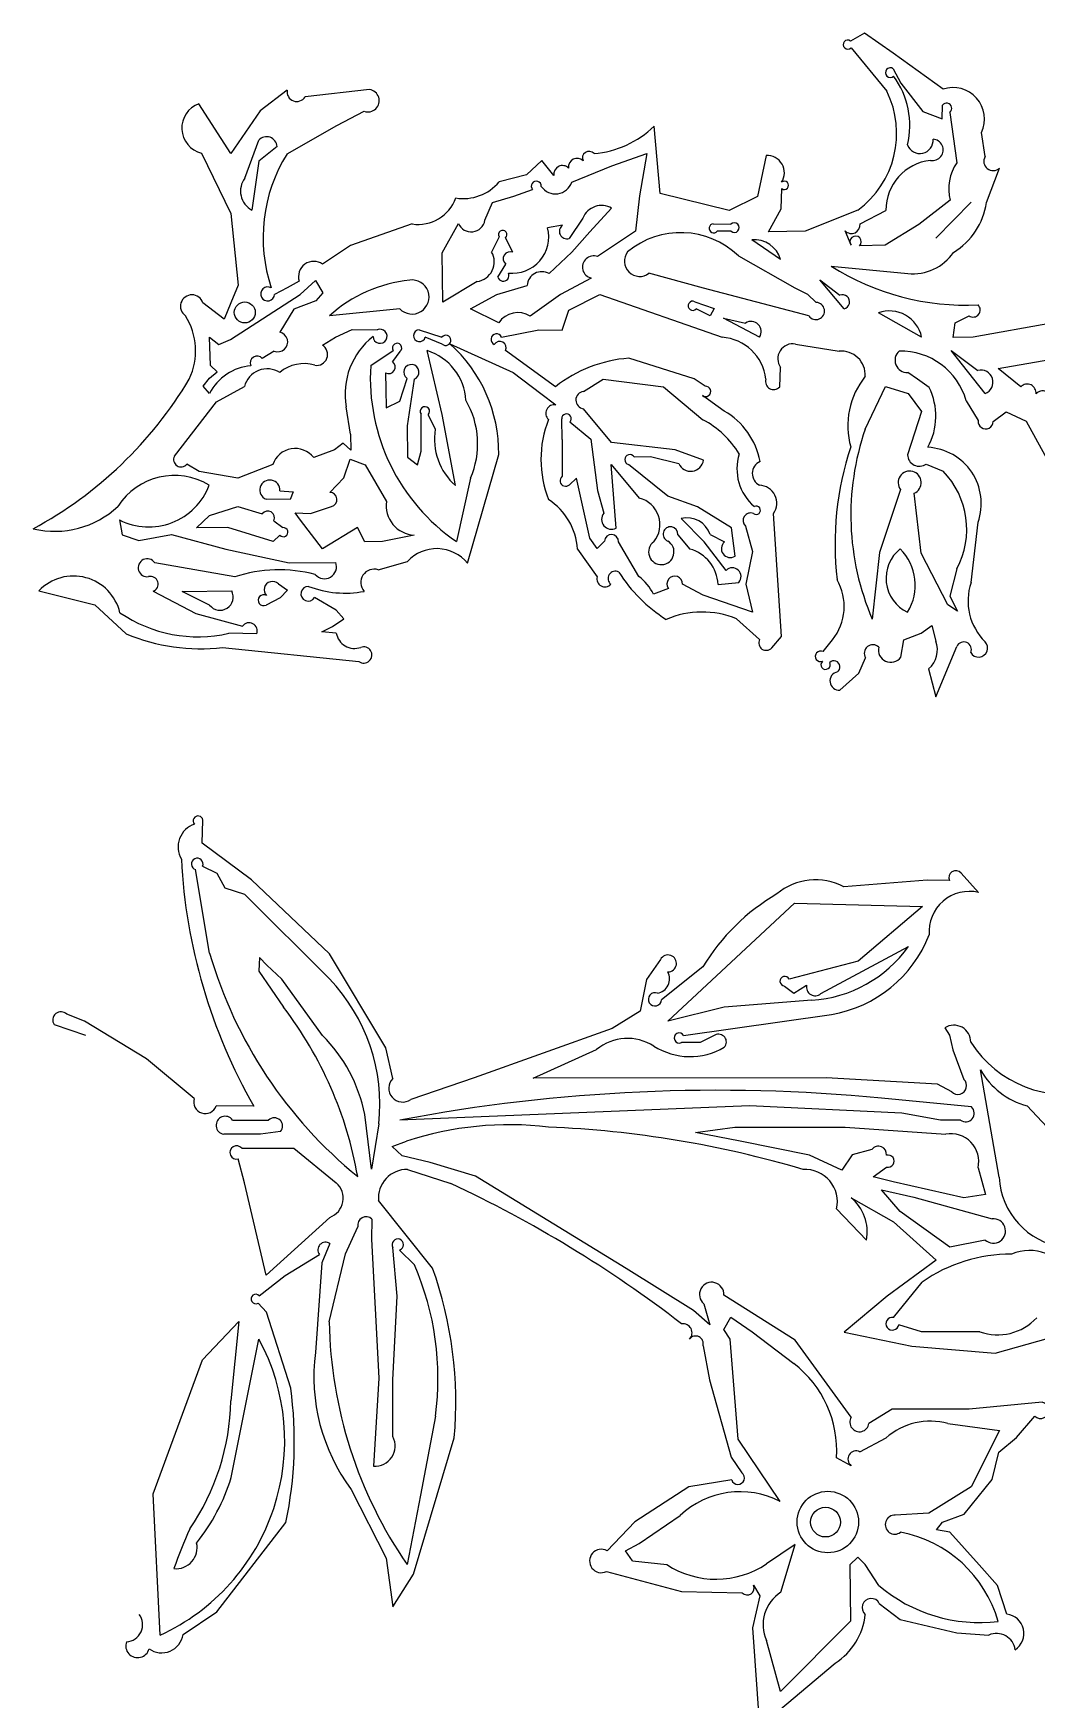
# Model space of a CAD drawing. Extents: x 0.1 to 7.7, y 0.72 to 10.33.
# Drawn here: x 0.118 to 2.095, y 6.949 to 10.23 of the extents above; entities that cross this region are included whole.
import ezdxf

# ---------------------------------------------------------------- set-up
doc = ezdxf.new("R2010")
doc.units = 0

msp = doc.modelspace()

# ---------------------------------------------------------------- linework, layer by layer
at = {"layer": 'Default', "color": 162, "linetype": 'CONTINUOUS'}
for p, q in [((1.755735, 10.229913), (1.727959, 10.214733)), ((1.811908, 10.191037), (1.755735, 10.229913)), ((1.728914, 10.20163), (1.799526, 10.116054)), ((1.910382, 10.120005), (1.811908, 10.191037)), ((1.811825, 10.160262), (1.826719, 10.131719)), ((0.618146, 10.11799), (0.56501, 10.077086)), ((0.780443, 10.119102), (0.653196, 10.104907)), ((1.826719, 10.131719), (1.870202, 10.075754)), ((0.506826, 9.993219), (0.444054, 10.091122)), ((0.56501, 10.077086), (0.506826, 9.993219)), ((0.716192, 10.048617), (0.769694, 10.076461)), ((1.870202, 10.075754), (1.908668, 10.061874)), ((1.908668, 10.061874), (1.908848, 10.088497)), ((1.923611, 10.074244), (1.9375, 9.975232)), ((0.617808, 9.992773), (0.716192, 10.048617)), ((1.353203, 9.914834), (1.340903, 10.047139)), ((0.534648, 9.94485), (0.561887, 10.019452)), ((0.598103, 10.006802), (0.562023, 9.978546)), ((1.993056, 9.987207), (1.986051, 10.034742)), ((0.449063, 9.993756), (0.506944, 9.874888)), ((0.562023, 9.978546), (0.548611, 9.881976)), ((1.119787, 9.979285), (1.089738, 9.951007)), ((1.143334, 9.950199), (1.119787, 9.979285)), ((1.2575, 9.969119), (1.326327, 9.993148)), ((1.326327, 9.993148), (1.312445, 9.909696)), ((1.561471, 9.989442), (1.544354, 9.908739)), ((1.089738, 9.951007), (1.03566, 9.937504)), ((1.178666, 9.93703), (1.2575, 9.969119)), ((1.995522, 9.896531), (2.021431, 9.964404)), ((1.022329, 9.896665), (1.064795, 9.909613)), ((1.064795, 9.909613), (1.10155, 9.922655)), ((1.312445, 9.909696), (1.3045, 9.840518)), ((1.488636, 9.880969), (1.353203, 9.914834)), ((1.544354, 9.908739), (1.488636, 9.880969)), ((1.591227, 9.884243), (1.592309, 9.924307)), ((1.007581, 9.862082), (1.022329, 9.896665)), ((1.214651, 9.838795), (1.257274, 9.885802)), ((1.566224, 9.839281), (1.591227, 9.884243)), ((1.742273, 9.88151), (1.638776, 9.840309)), ((1.746695, 9.854775), (1.797432, 9.881404)), ((1.924555, 9.901185), (1.862513, 9.853275)), ((1.895833, 9.82642), (1.965903, 9.89737)), ((0.506944, 9.874888), (0.521825, 9.733892)), ((0.864263, 9.854523), (0.742767, 9.812149)), ((0.923611, 9.797618), (0.955286, 9.855709)), ((1.16066, 9.852013), (1.131231, 9.846878)), ((1.200733, 9.866238), (1.173368, 9.826205)), ((1.457578, 9.855054), (1.49238, 9.854198)), ((1.862513, 9.853275), (1.79644, 9.812531)), ((0.742767, 9.812149), (0.687924, 9.775564)), ((1.035375, 9.829211), (1.020833, 9.799372)), ((1.062655, 9.798813), (1.048194, 9.827071)), ((1.179081, 9.79893), (1.214651, 9.838795)), ((1.3045, 9.840518), (1.229454, 9.790226)), ((1.492679, 9.840309), (1.465278, 9.840309)), ((1.590278, 9.784754), (1.533427, 9.823627)), ((1.638776, 9.840309), (1.566224, 9.839281)), ((1.729167, 9.812531), (1.717229, 9.84121)), ((1.79644, 9.812531), (1.745797, 9.811533)), ((0.924579, 9.700796), (0.923611, 9.797618)), ((1.134055, 9.756854), (1.179081, 9.79893)), ((1.506955, 9.791751), (1.618105, 9.729146)), ((1.032986, 9.74994), (1.048611, 9.775757)), ((1.216935, 9.7482), (1.156712, 9.715532)), ((1.437938, 9.728493), (1.330856, 9.757394)), ((1.667574, 9.744804), (1.706781, 9.714371)), ((1.715278, 9.687531), (1.667574, 9.744804)), ((1.689839, 9.771823), (1.840904, 9.757027)), ((0.5065, 9.627398), (0.643758, 9.715427)), ((0.521825, 9.733892), (0.507041, 9.699572)), ((0.618017, 9.729161), (0.593273, 9.715948)), ((0.641538, 9.742074), (0.618017, 9.729161)), ((0.643758, 9.715427), (0.673802, 9.74326)), ((0.673802, 9.74326), (0.688528, 9.71901)), ((0.688528, 9.71901), (0.674263, 9.703206)), ((0.992403, 9.741296), (0.924579, 9.700796)), ((0.979014, 9.687365), (1.031009, 9.715623)), ((1.031009, 9.715623), (1.090724, 9.733759)), ((1.156712, 9.715532), (1.097043, 9.672902)), ((1.172943, 9.685194), (1.234301, 9.715822)), ((1.234301, 9.715822), (1.474832, 9.631576)), ((1.645833, 9.673642), (1.437938, 9.728493)), ((1.618105, 9.729146), (1.643472, 9.71627)), ((1.643472, 9.71627), (1.660334, 9.700013)), ((0.493724, 9.667407), (0.452057, 9.699079)), ((0.507041, 9.699572), (0.493724, 9.667407)), ((0.631485, 9.686767), (0.603753, 9.641431)), ((0.674263, 9.703206), (0.631485, 9.686767)), ((0.839776, 9.687531), (0.701389, 9.673642)), ((1.034722, 9.659753), (0.979014, 9.687365)), ((1.159629, 9.645775), (1.172943, 9.685194)), ((1.42142, 9.70155), (1.458991, 9.688375)), ((1.451389, 9.673642), (1.424134, 9.68754)), ((1.458991, 9.688375), (1.451389, 9.673642)), ((1.868056, 9.631975), (1.783002, 9.679766)), ((0.713519, 9.631975), (0.746385, 9.64689)), ((0.746385, 9.64689), (0.795067, 9.645864)), ((0.878177, 9.646186), (0.922843, 9.631956)), ((1.040616, 9.631975), (1.113841, 9.645864)), ((1.113841, 9.645864), (1.159629, 9.645775)), ((1.548611, 9.631975), (1.477591, 9.66929)), ((1.477591, 9.66929), (1.521128, 9.659501)), ((1.930394, 9.631191), (1.934048, 9.660033)), ((1.934048, 9.660033), (1.961476, 9.673968)), ((2.123582, 9.659184), (1.969702, 9.631563)), ((0.464888, 9.631476), (0.483521, 9.617076)), ((0.467268, 9.575756), (0.464888, 9.631476)), ((0.483521, 9.617076), (0.5065, 9.627398)), ((0.687389, 9.616089), (0.713519, 9.631975)), ((0.923611, 9.618086), (0.890016, 9.631975)), ((0.938498, 9.618723), (1.063305, 9.562057)), ((1.619679, 9.618086), (1.70544, 9.604197)), ((1.969702, 9.631563), (1.930394, 9.631191)), ((0.59265, 9.604197), (0.569059, 9.589596)), ((0.782591, 9.575752), (0.827001, 9.605605)), ((0.840297, 9.60343), (0.825586, 9.583674)), ((0.923373, 9.479472), (0.893774, 9.605293)), ((1.146568, 9.534234), (1.048041, 9.605366)), ((1.420097, 9.54967), (1.291294, 9.590308)), ((1.993056, 9.520864), (1.926479, 9.60551)), ((1.926479, 9.60551), (1.978575, 9.566036)), ((2.0191, 9.569816), (2.135377, 9.590308)), ((0.452365, 9.535277), (0.465152, 9.550789)), ((0.465152, 9.550789), (0.479912, 9.563666)), ((0.479912, 9.563666), (0.467268, 9.575756)), ((0.811799, 9.561357), (0.8125, 9.529388)), ((0.840325, 9.505725), (0.854167, 9.550469)), ((0.867987, 9.548712), (0.854167, 9.457358)), ((1.063305, 9.562057), (1.117913, 9.521026)), ((1.201923, 9.524841), (1.240452, 9.548817)), ((1.240452, 9.548817), (1.359503, 9.53381)), ((1.441591, 9.535118), (1.420097, 9.54967)), ((1.588329, 9.533853), (1.590278, 9.571809)), ((1.859792, 9.549225), (1.840557, 9.562164)), ((1.882601, 9.532892), (1.859792, 9.549225)), ((2.063356, 9.534177), (2.0191, 9.569816)), ((0.465278, 9.520864), (0.452365, 9.535277)), ((0.478511, 9.504234), (0.533969, 9.534297)), ((0.8125, 9.529388), (0.812812, 9.492821)), ((1.117913, 9.521026), (1.147507, 9.498399)), ((1.359503, 9.53381), (1.43693, 9.469006)), ((1.479193, 9.486275), (1.435968, 9.516824)), ((1.756934, 9.450864), (1.797133, 9.534817)), ((1.797133, 9.534817), (1.841553, 9.520913)), ((1.841553, 9.520913), (1.868056, 9.485629)), ((0.395784, 9.397132), (0.478511, 9.504234)), ((0.743056, 9.440751), (0.733958, 9.494602)), ((0.812812, 9.492821), (0.840325, 9.505725)), ((1.25695, 9.42404), (1.202057, 9.490886)), ((1.868056, 9.485629), (1.840278, 9.400228)), ((1.956073, 9.506548), (1.97928, 9.46733)), ((2.008761, 9.465962), (2.034392, 9.484439)), ((2.034392, 9.484439), (2.073773, 9.466296)), ((0.854167, 9.457358), (0.854817, 9.395447)), ((0.881944, 9.407069), (0.881925, 9.479972)), ((0.895829, 9.47886), (0.909722, 9.450688)), ((0.94966, 9.339451), (0.923373, 9.479472)), ((1.159722, 9.430212), (1.159159, 9.470793)), ((1.174661, 9.464765), (1.216088, 9.43096)), ((2.073773, 9.466296), (2.257218, 9.131616)), ((0.72867, 9.422764), (0.711505, 9.409752)), ((0.743295, 9.40954), (0.72867, 9.422764)), ((0.743056, 9.440751), (0.743295, 9.40954)), ((1.159722, 9.430212), (1.159722, 9.357759)), ((1.216088, 9.43096), (1.229167, 9.330066)), ((1.382184, 9.409752), (1.25695, 9.42404)), ((0.711505, 9.409752), (0.670425, 9.394841)), ((0.729603, 9.354896), (0.742036, 9.39174)), ((0.742036, 9.39174), (0.771466, 9.380407)), ((0.854817, 9.395447), (0.874574, 9.380243)), ((0.874574, 9.380243), (0.881944, 9.407069)), ((0.973491, 9.186619), (1.034722, 9.40081)), ((1.301565, 9.395863), (1.333551, 9.396654)), ((1.333551, 9.396654), (1.389409, 9.382802)), ((1.438369, 9.389798), (1.382184, 9.409752)), ((0.444891, 9.367381), (0.420263, 9.381974)), ((0.520833, 9.354197), (0.444891, 9.367381)), ((0.589709, 9.380813), (0.520833, 9.354197)), ((0.702052, 9.325997), (0.729603, 9.354896)), ((0.771466, 9.380407), (0.81351, 9.308167)), ((0.979168, 9.353995), (0.951389, 9.229196)), ((1.187775, 9.354199), (1.174208, 9.341227)), ((1.214522, 9.236198), (1.187775, 9.354199)), ((1.256443, 9.381274), (1.311832, 9.314824)), ((1.266239, 9.255976), (1.256443, 9.381274)), ((1.368222, 9.318635), (1.290437, 9.381068)), ((1.876975, 9.381974), (1.910293, 9.367703)), ((0.603514, 9.329212), (0.630136, 9.327292)), ((0.630136, 9.327292), (0.623907, 9.311915)), ((1.229167, 9.330066), (1.242222, 9.285235)), ((1.426166, 9.297658), (1.368222, 9.318635)), ((1.826389, 9.331647), (1.784722, 9.207673)), ((1.867084, 9.206397), (1.85326, 9.324431)), ((0.464792, 9.280441), (0.520545, 9.298644)), ((0.520545, 9.298644), (0.568933, 9.283925)), ((0.623907, 9.311915), (0.576389, 9.31253)), ((0.634061, 9.28568), (0.664131, 9.284342)), ((0.644156, 9.271507), (0.634061, 9.28568)), ((0.664131, 9.284342), (0.705524, 9.298269)), ((1.49333, 9.256649), (1.426166, 9.297658)), ((1.591997, 9.042542), (1.576294, 9.284852)), ((0.287637, 9.271873), (0.292855, 9.242484)), ((0.439415, 9.25608), (0.464792, 9.280441)), ((0.500928, 9.256974), (0.439415, 9.25608)), ((0.590278, 9.229196), (0.500928, 9.256974)), ((0.591706, 9.270248), (0.609728, 9.256703)), ((0.6875, 9.215307), (0.644156, 9.271507)), ((0.7568, 9.256975), (0.6875, 9.215307)), ((0.771033, 9.229017), (0.7568, 9.256975)), ((1.439825, 9.228528), (1.394369, 9.274478)), ((1.500366, 9.200609), (1.49333, 9.256649)), ((1.520833, 9.259691), (1.534722, 9.209875)), ((1.965278, 9.148591), (1.979167, 9.267463)), ((0.292855, 9.242484), (0.325721, 9.231406)), ((0.325721, 9.231406), (0.390047, 9.243085)), ((0.390047, 9.243085), (0.497083, 9.214285)), ((0.603665, 9.24219), (0.590278, 9.229196)), ((0.805796, 9.229196), (0.771033, 9.229017)), ((0.868091, 9.242024), (0.805796, 9.229196)), ((1.228757, 9.215939), (1.214522, 9.236198)), ((1.243013, 9.230368), (1.228757, 9.215939)), ((1.310662, 9.160407), (1.270831, 9.228913)), ((1.387604, 9.242833), (1.411608, 9.214649)), ((1.482723, 9.172612), (1.439825, 9.228528)), ((1.451233, 9.243265), (1.479619, 9.228588)), ((0.514662, 9.159752), (0.356995, 9.187731)), ((0.497083, 9.214285), (0.621909, 9.187529)), ((0.621909, 9.187529), (0.713604, 9.188373)), ((0.797563, 9.17364), (0.854834, 9.189899)), ((1.189974, 9.214642), (1.228804, 9.160028)), ((1.534722, 9.209875), (1.521834, 9.145331)), ((1.784722, 9.207673), (1.770833, 9.076418)), ((1.919366, 9.104691), (1.867084, 9.206397)), ((1.9375, 9.175869), (1.923611, 9.121973)), ((0.129023, 9.132618), (0.239415, 9.104772)), ((0.353796, 9.131517), (0.438164, 9.087766)), ((0.411089, 9.13121), (0.50872, 9.132064)), ((0.465278, 9.104196), (0.411089, 9.13121)), ((0.600721, 9.145863), (0.618986, 9.133555)), ((0.618986, 9.133555), (0.604483, 9.118518)), ((1.369026, 9.136977), (1.339598, 9.125657)), ((1.437304, 9.124039), (1.397061, 9.145281)), ((1.534722, 9.090307), (1.437304, 9.124039)), ((1.467061, 9.144995), (1.507965, 9.148996)), ((1.521834, 9.145331), (1.534722, 9.090307)), ((1.923611, 9.121973), (1.938589, 9.092346)), ((0.239415, 9.104772), (0.300798, 9.047702)), ((0.438164, 9.087766), (0.530002, 9.062529)), ((0.604483, 9.118518), (0.57647, 9.104237)), ((0.71471, 9.094022), (0.671843, 9.118949)), ((0.72953, 9.076865), (0.71471, 9.094022)), ((1.938589, 9.092346), (1.919366, 9.104691)), ((0.686119, 9.051821), (0.707038, 9.061943)), ((0.707038, 9.061943), (0.72953, 9.076865)), ((1.503551, 9.077445), (1.548691, 9.036409)), ((1.867195, 9.048664), (1.888197, 9.064254)), ((1.888197, 9.064254), (1.895833, 9.033401)), ((0.557947, 9.04764), (0.502988, 9.04864)), ((0.714758, 9.049041), (0.686119, 9.051821)), ((1.572658, 9.019834), (1.591997, 9.042542)), ((1.673851, 9.012698), (1.692263, 9.035742)), ((1.826958, 9.001448), (1.832626, 9.035601)), ((1.832626, 9.035601), (1.867195, 9.048664)), ((1.895833, 8.92364), (1.937378, 9.02297)), ((0.490809, 9.020862), (0.759401, 8.993084)), ((1.744011, 8.970495), (1.75764, 9.000539)), ((1.707166, 8.936924), (1.744011, 8.970495)), ((1.881733, 8.978955), (1.895833, 8.92364)), ((0.450361, 8.63541), (0.452205, 8.681003)), ((0.54758, 8.563177), (0.450361, 8.63541)), ((0.465278, 8.418785), (0.4375, 8.583454)), ((0.451474, 8.590226), (0.479184, 8.576398)), ((0.479184, 8.576398), (0.495257, 8.547698)), ((0.701512, 8.41731), (0.54758, 8.563177)), ((1.879071, 8.562734), (1.714733, 8.549696)), ((1.922866, 8.562004), (1.879071, 8.562734)), ((1.980195, 8.538475), (1.945608, 8.576416)), ((0.495257, 8.547698), (0.533828, 8.535251)), ((0.533828, 8.535251), (0.701252, 8.368238)), ((1.368056, 8.284749), (1.61748, 8.517212)), ((1.61748, 8.517212), (1.869548, 8.510752)), ((1.869548, 8.510752), (1.742952, 8.403323)), ((1.669638, 8.33928), (1.841957, 8.43214)), ((0.563223, 8.410284), (0.5625, 8.383295)), ((0.577919, 8.395232), (0.563223, 8.410284)), ((0.812738, 8.232323), (0.701512, 8.41731)), ((1.353558, 8.406398), (1.32569, 8.366917)), ((1.742952, 8.403323), (1.607116, 8.367866)), ((0.5625, 8.383295), (0.610865, 8.312477)), ((0.607246, 8.367449), (0.577919, 8.395232)), ((0.687502, 8.256969), (0.607246, 8.367449)), ((1.32569, 8.366917), (1.313369, 8.304706)), ((1.436932, 8.392147), (1.355684, 8.327042)), ((1.597529, 8.354255), (1.616125, 8.3402)), ((1.616125, 8.3402), (1.641301, 8.355791)), ((1.313369, 8.304706), (1.25859, 8.270781)), ((1.479297, 8.312527), (1.368056, 8.284749)), ((1.651431, 8.326416), (1.479297, 8.312527)), ((0.159017, 8.278245), (0.220527, 8.2575)), ((0.218806, 8.285038), (0.183968, 8.298638)), ((0.340767, 8.211019), (0.218806, 8.285038)), ((1.25859, 8.270781), (0.986644, 8.173637)), ((1.399169, 8.256706), (1.690186, 8.298453)), ((1.913792, 8.271881), (1.923138, 8.257308)), ((1.431935, 8.243082), (1.394705, 8.243043)), ((1.460667, 8.257409), (1.431935, 8.243082)), ((1.923138, 8.257308), (1.929176, 8.228923)), ((0.434652, 8.13262), (0.340767, 8.211019)), ((0.826389, 8.172163), (0.812738, 8.232323)), ((1.102482, 8.172791), (1.227568, 8.229193)), ((1.929176, 8.228923), (1.951389, 8.170461)), ((0.986644, 8.173637), (0.861622, 8.131144)), ((1.679699, 8.173637), (1.102482, 8.172791)), ((1.899293, 8.161184), (1.679699, 8.173637)), ((2.020833, 7.97805), (1.983725, 8.189127)), ((1.927217, 8.145859), (1.899293, 8.161184)), ((0.552418, 8.117755), (0.478416, 8.1181)), ((1.528708, 8.118082), (0.840278, 8.090304)), ((1.829261, 8.104193), (1.528708, 8.118082)), ((1.966169, 8.11618), (1.788865, 8.133336)), ((1.905436, 8.090304), (1.829261, 8.104193)), ((2.075726, 8.118563), (2.153957, 8.03498)), ((0.510309, 8.090304), (0.58129, 8.090304)), ((0.784177, 7.993871), (0.770833, 8.101569)), ((0.798611, 8.082946), (0.784177, 7.993871)), ((1.422181, 8.065957), (1.499671, 8.076415)), ((1.499671, 8.076415), (1.717388, 8.076415)), ((1.717388, 8.076415), (1.915469, 8.062526)), ((1.94449, 8.090304), (1.905436, 8.090304)), ((0.565501, 8.062526), (0.493056, 8.062526)), ((0.605119, 8.067747), (0.565501, 8.062526)), ((0.82493, 8.038336), (0.852937, 8.048637)), ((0.844897, 8.019863), (0.82493, 8.038336)), ((1.510217, 8.048637), (1.422181, 8.065957)), ((1.647208, 8.020916), (1.510217, 8.048637)), ((0.533875, 7.966993), (0.521589, 8.013857)), ((0.528581, 8.034748), (0.631373, 8.034748)), ((0.631373, 8.034748), (0.714679, 7.966624)), ((0.8995, 8.00697), (0.844897, 8.019863)), ((0.988778, 7.980206), (0.8995, 8.00697)), ((1.710949, 7.991509), (1.647208, 8.020916)), ((1.73119, 8.021772), (1.710949, 7.991509)), ((1.770165, 8.032481), (1.73119, 8.021772)), ((0.85485, 7.993096), (0.940515, 7.965527)), ((1.286178, 7.797847), (0.988778, 7.980206)), ((1.772447, 7.978362), (1.799019, 7.997879)), ((1.81192, 7.968915), (1.772447, 7.978362)), ((1.979167, 7.996335), (1.993882, 7.943966)), ((0.576389, 7.784747), (0.533875, 7.966993)), ((1.825707, 7.910177), (1.788814, 7.952954)), ((1.788814, 7.952954), (1.852906, 7.938256)), ((1.951389, 7.937525), (1.81192, 7.968915)), ((1.993882, 7.943966), (1.951389, 7.937525)), ((0.904585, 7.798985), (0.798038, 7.93197)), ((1.700479, 7.915428), (1.759174, 7.854058)), ((1.729024, 7.937371), (1.812753, 7.890202)), ((1.923611, 7.840303), (1.825707, 7.910177)), ((1.852906, 7.938256), (2.006833, 7.895858)), ((0.70203, 7.898831), (0.576389, 7.784747)), ((0.73265, 7.827008), (0.75702, 7.880362)), ((0.785048, 7.895459), (0.783912, 7.855727)), ((1.812753, 7.890202), (1.896862, 7.81438)), ((0.702147, 7.847204), (0.686486, 7.809542)), ((0.783912, 7.855727), (0.798611, 7.582317)), ((1.993326, 7.854192), (1.923611, 7.840303)), ((0.613828, 7.784249), (0.681847, 7.825501)), ((0.686486, 7.809542), (0.673611, 7.632787)), ((0.70082, 7.693052), (0.73265, 7.827008)), ((0.83462, 7.743333), (0.826389, 7.839273)), ((0.839659, 7.834424), (0.868742, 7.805005)), ((1.896862, 7.81438), (1.799921, 7.743677)), ((0.563104, 7.744436), (0.613828, 7.784249)), ((1.418592, 7.715672), (1.286178, 7.797847)), ((0.826389, 7.578636), (0.83462, 7.743333)), ((1.618721, 7.65725), (1.478504, 7.745651)), ((1.799921, 7.743677), (1.71524, 7.672538)), ((1.812648, 7.701583), (1.868829, 7.771396)), ((0.577407, 7.712227), (0.560612, 7.72985)), ((0.625142, 7.562553), (0.577407, 7.712227)), ((1.450553, 7.686927), (1.418592, 7.715672)), ((1.438802, 7.728596), (1.450553, 7.686927)), ((0.451389, 7.618133), (0.522557, 7.693726)), ((0.522557, 7.693726), (0.506944, 7.537605)), ((1.478166, 7.678171), (1.492294, 7.70197)), ((1.491113, 7.659086), (1.478166, 7.678171)), ((1.492294, 7.70197), (1.533975, 7.673618)), ((1.868056, 7.673636), (1.82279, 7.687525)), ((0.507952, 7.386373), (0.5625, 7.659252)), ((1.437322, 7.646068), (1.450388, 7.579188)), ((1.506684, 7.461996), (1.491113, 7.659086)), ((1.533975, 7.673618), (1.615991, 7.610932)), ((1.729167, 7.505333), (1.618721, 7.65725)), ((1.71524, 7.672538), (1.848442, 7.645261)), ((1.848442, 7.645261), (2.012908, 7.631338)), ((1.982478, 7.673636), (1.868056, 7.673636)), ((2.012908, 7.631338), (2.118101, 7.660968)), ((0.354167, 7.354176), (0.451389, 7.618133)), ((0.798611, 7.582317), (0.787965, 7.408722)), ((0.826389, 7.467062), (0.826389, 7.578636)), ((1.450388, 7.579188), (1.493056, 7.426561)), ((1.810198, 7.520999), (1.764267, 7.493004)), ((1.961686, 7.520857), (1.810198, 7.520999)), ((2.105188, 7.534779), (1.961686, 7.520857)), ((0.910021, 7.507206), (0.880974, 7.351749)), ((1.919814, 7.49308), (2.021231, 7.479488)), ((2.054902, 7.465432), (2.091002, 7.507482)), ((0.867108, 7.196137), (0.947088, 7.464814)), ((1.589053, 7.339582), (1.506684, 7.461996)), ((1.746327, 7.437268), (1.797869, 7.464779)), ((2.021231, 7.479488), (1.965396, 7.368206)), ((2.020125, 7.436329), (2.054902, 7.465432)), ((1.493056, 7.426561), (1.513872, 7.395854)), ((1.729282, 7.409869), (1.700482, 7.42562)), ((2.007294, 7.382468), (2.020125, 7.436329)), ((1.493845, 7.381968), (1.409646, 7.367998)), ((1.952056, 7.314637), (2.007294, 7.382468)), ((0.368056, 7.076412), (0.354167, 7.354176)), ((0.744031, 7.363154), (0.813349, 7.227494)), ((0.880974, 7.351749), (0.854167, 7.215301)), ((1.409646, 7.367998), (1.303026, 7.299642)), ((1.965396, 7.368206), (1.882457, 7.316652)), ((1.882457, 7.316652), (1.816165, 7.312523)), ((0.479686, 7.122161), (0.615657, 7.297967)), ((1.303026, 7.299642), (1.248183, 7.242567)), ((1.311227, 7.256377), (1.392375, 7.311926)), ((1.897596, 7.283882), (1.909268, 7.298641)), ((1.923815, 7.278832), (1.897596, 7.283882)), ((1.909268, 7.298641), (1.952056, 7.314637)), ((1.284314, 7.242565), (1.311227, 7.256377)), ((1.619027, 7.254518), (1.562349, 7.216511)), ((1.590906, 7.160723), (1.619027, 7.254518)), ((1.981159, 7.214638), (1.923815, 7.278832)), ((0.813349, 7.227494), (0.826376, 7.131967)), ((1.298704, 7.222709), (1.284314, 7.242565)), ((1.298704, 7.222709), (1.365853, 7.215301)), ((1.742587, 7.229568), (1.726559, 7.214639)), ((1.757039, 7.215198), (1.742587, 7.229568)), ((0.826376, 7.131967), (0.867108, 7.196137)), ((1.246848, 7.201412), (1.395165, 7.162059)), ((1.726559, 7.214639), (1.727994, 7.103619)), ((1.783659, 7.174181), (1.757039, 7.215198)), ((2.017443, 7.174238), (1.981159, 7.214638)), ((1.395165, 7.162059), (1.514322, 7.159745)), ((1.549233, 7.153843), (1.534722, 7.090718)), ((1.536689, 7.1747), (1.549233, 7.153843)), ((2.035774, 7.117534), (2.017443, 7.174238)), ((0.412919, 7.077434), (0.479686, 7.122161)), ((1.784675, 7.138675), (1.825748, 7.107163)), ((1.534722, 7.090718), (1.548611, 6.895855)), ((1.727994, 7.103619), (1.590278, 6.9653)), ((1.825748, 7.107163), (1.937076, 7.081109)), ((1.590278, 6.9653), (1.5625, 7.065464)), ((1.937076, 7.081109), (2.000603, 7.076412)), ((1.548611, 6.895855), (1.697751, 7.02116))]:
    msp.add_line(p, q, dxfattribs=at)
for centre, radius in [((0.534569, 9.680402), 0.020649), ((1.683225, 7.298906), 0.060572), ((1.678672, 7.298795), 0.0293)]:
    msp.add_circle(centre, radius, dxfattribs=at)
for centre, radius, start, end in [((1.722412, 10.207742), 0.008924, 51.563476, 316.766446), ((1.806241, 10.152555), 0.009517, 54.069141, 312.942447), ((1.681709, 10.048458), 0.163093, 346.472888, 396.552123), ((0.636877, 10.114678), 0.019021, 169.973473, 329.089836), ((0.777258, 10.097229), 0.022103, 249.987812, 441.715478), ((1.630648, 10.033018), 0.188188, 306.381348, 386.183135), ((1.929812, 10.06104), 0.062084, 334.93862, 468.238192), ((0.461506, 10.043208), 0.050994, 110.01301, 255.876384), ((1.917111, 10.082283), 0.010338, 308.957819, 503.055093), ((1.205367, 10.187286), 0.194964, 275.081539, 314.041912), ((0.577394, 10.00568), 0.02074, 3.10126, 138.38944), ((1.864618, 10.01923), 0.025924, 200.126893, 364.832367), ((1.889506, 10.000418), 0.021017, 259.07372, 447.425095), ((0.883733, 9.82746), 0.313121, 148.132792, 198.400034), ((1.189043, 9.967154), 0.016662, 44.500249, 188.620884), ((1.212682, 9.984588), 0.013088, 40.494403, 206.08855), ((1.563456, 9.955326), 0.034173, 327.312312, 453.330003), ((1.896307, 9.881497), 0.098875, 96.262061, 180.054194), ((2.009012, 9.924575), 0.087636, 144.687631, 195.479636), ((2.008969, 9.977953), 0.018408, 149.822823, 312.60682), ((0.568464, 9.919373), 0.04234, 143.005799, 242.037135), ((1.160495, 9.952285), 0.017287, 45.696002, 186.930647), ((0.96495, 9.996893), 0.092342, 260.913722, 319.97321), ((1.10879, 9.929222), 0.009774, 356.394762, 582.212339), ((1.146549, 9.947497), 0.03378, 214.00099, 341.949504), ((1.597658, 9.930628), 0.008281, 229.757739, 491.074822), ((0.87602, 9.932758), 0.079114, 261.453805, 340.007832), ((1.237569, 9.851264), 0.039764, 60.295067, 157.878581), ((1.859998, 9.915758), 0.136882, 301.245696, 351.925097), ((0.980521, 9.866381), 0.027399, 202.924248, 350.972445), ((1.061821, 9.829125), 0.071644, 263.60719, 374.347091), ((1.1688, 9.839988), 0.01452, 124.092929, 288.336256), ((1.458421, 9.846111), 0.008982, 95.386075, 319.765689), ((1.49911, 9.847395), 0.009569, 227.773189, 494.692032), ((1.72969, 9.852928), 0.017105, 223.241929, 366.199182), ((1.042685, 9.833532), 0.008491, 310.455136, 570.590357), ((1.393407, 9.673777), 0.163741, 46.09535, 129.750742), ((1.537904, 9.769167), 0.054644, 16.573578, 94.699855), ((1.737928, 9.819461), 0.011171, 314.785895, 578.342248), ((0.670604, 9.750685), 0.030314, 55.155185, 196.503346), ((0.986913, 9.779981), 0.039072, 278.077758, 389.755517), ((1.057272, 9.786287), 0.013634, 66.742037, 230.563542), ((1.221775, 9.769636), 0.021976, 69.546334, 257.278045), ((1.312698, 9.78144), 0.030132, 142.779886, 307.057087), ((1.850458, 9.854558), 0.097998, 264.405744, 325.272523), ((0.887112, 9.469193), 0.276211, 95.726861, 132.252173), ((0.863969, 9.710771), 0.033547, 223.848331, 457.570504), ((1.04376, 9.753033), 0.011209, 196.015968, 385.890915), ((1.119717, 9.731559), 0.029076, 60.453403, 175.660281), ((1.954419, 10.187593), 0.492816, 237.528875, 272.878391), ((0.430438, 9.692492), 0.0226, 16.946302, 235.614522), ((0.579526, 9.716816), 0.013774, 58.999763, 356.387246), ((1.711872, 9.701218), 0.014104, 283.97296, 471.157224), ((1.072517, 9.634885), 0.045242, 57.17286, 146.655383), ((1.417112, 9.693448), 0.009177, 61.998042, 319.926392), ((1.659753, 9.68316), 0.016863, 214.36437, 448.024302), ((1.804281, 9.618056), 0.065276, 12.312446, 109.025785), ((1.969588, 9.685289), 0.013927, 234.377676, 406.54487), ((0.308257, 9.604693), 0.129436, 334.652059, 392.291403), ((0.801174, 9.63342), 0.013862, 181.894021, 476.138695), ((0.878639, 9.634534), 0.011661, 92.272513, 347.323691), ((1.532075, 9.642948), 0.019845, 326.432472, 483.479427), ((0.599603, 9.622396), 0.019482, 249.091885, 437.698263), ((0.675992, 9.597729), 0.02161, 260.430136, 418.168463), ((0.877248, 9.518809), 0.14532, 128.230849, 189.588681), ((0.834648, 9.610624), 0.009147, 308.141133, 573.282775), ((0.930467, 9.625422), 0.010041, 226.935634, 499.405963), ((0.749122, 9.404898), 0.28563, 359.179821, 408.469819), ((1.030644, 9.627225), 0.011045, 25.470205, 245.922968), ((1.036949, 9.610993), 0.012437, 333.102708, 510.372249), ((1.467997, 9.537846), 0.093979, 6.952075, 85.829094), ((1.614062, 9.589177), 0.02945, 79.004273, 216.13836), ((0.558591, 9.581304), 0.013354, 38.382676, 205.750482), ((0.650808, 9.507723), 0.07201, 72.552132, 130.956645), ((0.817937, 9.572982), 0.013146, 242.163767, 414.417703), ((0.861305, 9.501276), 0.108966, 3.210102, 72.664102), ((1.311324, 9.323808), 0.267252, 94.298343, 128.059746), ((1.709786, 9.55717), 0.047228, 356.891343, 455.280173), ((1.839607, 9.586233), 0.024087, 131.130194, 272.260391), ((1.826146, 9.469211), 0.135185, 16.033044, 91.010148), ((-0.267669, 9.96409), 0.807576, 298.517895, 329.092836), ((0.55512, 9.474989), 0.100877, 94.865751, 152.950695), ((0.578735, 9.523291), 0.046099, 57.348831, 166.187748), ((1.172711, 9.551383), 0.39088, 176.425508, 235.513346), ((0.862759, 9.562824), 0.015049, 290.328238, 595.181973), ((1.576441, 9.544412), 0.015901, 162.394375, 318.38991), ((1.877597, 9.457242), 0.15504, 141.096399, 195.600038), ((1.984891, 9.543154), 0.023738, 290.115845, 465.432683), ((1.203841, 9.507871), 0.017078, 96.449308, 264.003722), ((1.442344, 9.524876), 0.01027, 231.622647, 454.202423), ((1.769386, 9.476087), 0.126667, 331.106383, 386.644985), ((2.075866, 9.521575), 0.017756, 354.389516, 494.790354), ((2.106146, 9.509714), 0.016172, 348.29963, 501.23453), ((0.889367, 9.485543), 0.009296, 314.039421, 576.817984), ((0.824078, 9.421786), 0.169259, 336.389759, 390.377237), ((1.144513, 9.481857), 0.016811, 79.739994, 226.567927), ((1.406222, 9.359986), 0.145856, 10.585158, 59.980197), ((1.029869, 9.431037), 0.121744, 170.711124, 228.788354), ((1.332315, 9.390936), 0.214336, 158.454521, 201.617632), ((1.168386, 9.471574), 0.00926, 312.662983, 544.838127), ((1.353506, 9.308097), 0.181249, 31.128712, 62.595277), ((2.247352, 9.281587), 0.518811, 160.956904, 203.294693), ((1.993983, 9.465848), 0.014778, 174.244247, 360.444408), ((0.408742, 9.390713), 0.01446, 153.646308, 322.819981), ((0.633853, 9.366046), 0.046548, 38.215414, 161.503325), ((1.293085, 9.390659), 0.00995, 31.540419, 254.566461), ((1.412869, 9.393437), 0.025758, 204.385083, 351.876897), ((1.601665, 9.372396), 0.097544, 162.457843, 229.630197), ((1.560258, 9.363281), 0.025804, 114.40677, 243.498229), ((2.303888, 9.22431), 0.606555, 161.621975, 186.630135), ((1.863415, 9.400728), 0.023143, 181.239574, 305.869621), ((1.874528, 9.30415), 0.110883, 340.679371, 447.023748), ((0.395827, 9.227579), 0.131939, 58.693796, 147.477506), ((0.583906, 9.330701), 0.019665, 355.657664, 607.526898), ((1.166606, 9.349178), 0.011001, 128.737308, 313.715907), ((1.84449, 9.345412), 0.02274, 292.685402, 577.251382), ((1.793143, 9.253241), 0.163784, 331.809615, 404.335054), ((0.345382, 9.385195), 0.127186, 242.998203, 339.333629), ((0.702071, 9.311918), 0.014079, 284.195844, 450.076568), ((1.547564, 9.305075), 0.035134, 324.858919, 448.076039), ((0.160325, 9.431439), 0.181957, 256.515059, 313.068578), ((0.579742, 9.276124), 0.013329, 333.841345, 504.18176), ((0.871334, 9.300292), 0.058358, 172.244528, 266.813962), ((1.065494, 9.207153), 0.124706, 3.442581, 57.196285), ((1.256795, 9.272711), 0.019215, 139.323996, 299.437691), ((1.299155, 9.262998), 0.053354, 320.421364, 436.25541), ((1.531316, 9.270558), 0.015098, 68.825254, 226.030021), ((1.542215, 9.290773), 0.008204, 228.414948, 477.051231), ((0.610695, 9.247776), 0.008979, 218.471704, 456.181139), ((1.373185, 9.243837), 0.014454, 356.014891, 609.216314), ((1.406331, 9.228866), 0.047154, 17.780191, 104.694691), ((1.256905, 9.229308), 0.013932, 358.377605, 535.636347), ((1.355153, 9.208887), 0.02502, 126.479321, 418.956628), ((1.490941, 9.215302), 0.017456, 130.437814, 302.676754), ((0.342346, 9.177738), 0.017733, 34.299792, 278.917238), ((0.691554, 9.179741), 0.02368, 219.323887, 381.379328), ((0.91274, 9.136798), 0.078567, 39.354645, 137.478889), ((1.390471, 9.14092), 0.076699, 3.045496, 74.002772), ((1.871658, 9.157069), 0.073769, 128.21318, 244.824666), ((1.754637, 9.143696), 0.10092, 328.06019, 404.977656), ((0.196923, 9.067184), 0.094298, 13.552169, 136.059454), ((0.34891, 9.145706), 0.015007, 289.00498, 464.725748), ((0.60253, 8.889178), 0.284484, 75.608912, 107.991078), ((0.789335, 9.148652), 0.026308, 71.776211, 221.40387), ((1.244193, 9.156061), 0.015891, 165.544266, 316.65443), ((1.264785, 9.156414), 0.014437, 63.115825, 231.25541), ((1.526461, 9.331707), 0.302456, 212.479047, 237.665656), ((1.260074, 9.088861), 0.087624, 24.830326, 54.737354), ((1.38163, 9.145903), 0.015444, 357.692102, 575.303745), ((1.49497, 9.160404), 0.017292, 318.721205, 495.091851), ((1.609682, 9.101719), 0.105701, 321.377197, 389.817515), ((0.48583, 9.119952), 0.025897, 217.476331, 387.883491), ((0.571577, 9.113836), 0.010774, 57.466892, 297.012005), ((0.58898, 9.134459), 0.016368, 44.16691, 224.826286), ((0.659595, 9.126651), 0.014468, 87.854312, 327.837076), ((0.732255, 9.329263), 0.201501, 249.028661, 280.68146), ((2.072886, 9.112581), 0.113474, 161.497658, 225.290257), ((0.442389, 9.314775), 0.272947, 235.704981, 282.827542), ((1.435692, 8.908356), 0.182197, 68.133307, 112.935783), ((0.543179, 9.053592), 0.015922, 338.046252, 505.856108), ((0.446961, 9.396457), 0.378145, 247.261457, 276.658652), ((0.750961, 9.055689), 0.036808, 190.405081, 288.883344), ((0.768928, 9.005999), 0.016049, 233.584897, 472.164692), ((1.561869, 9.029849), 0.014721, 153.537713, 317.129541), ((1.771858, 9.009469), 0.016789, 46.203148, 212.132799), ((1.851327, 9.015878), 0.047831, 309.470383, 381.490072), ((1.950998, 9.016772), 0.014964, 336.54422, 515.530417), ((1.980212, 9.019604), 0.017806, 209.575014, 403.840229), ((1.669046, 9.003383), 0.01048, 62.711746, 290.665917), ((1.678854, 8.986745), 0.009165, 131.800519, 389.334617), ((1.695126, 8.982453), 0.012072, 305.324789, 493.321641), ((1.807258, 9.015922), 0.024446, 166.599668, 323.693462), ((1.705359, 8.954867), 0.018033, 100.392926, 275.750591), ((0.450555, 8.628107), 0.047374, 108.733657, 210.466616), ((0.442621, 8.679405), 0.009716, 9.464851, 221.467208), ((1.491482, 8.657389), 1.083073, 182.820909, 209.883875), ((0.440804, 8.594439), 0.011471, 338.454957, 613.258932), ((1.659274, 8.445034), 0.118447, 62.081484, 130.152054), ((1.935074, 8.567889), 0.013553, 38.991406, 205.737357), ((1.795067, 8.173646), 0.419527, 120.380135, 148.612231), ((1.962068, 8.461215), 0.079358, 76.795768, 184.648753), ((1.635824, 8.579078), 0.253144, 273.534846, 324.517668), ((1.648188, 8.54728), 0.252346, 279.580341, 338.497244), ((1.315424, 8.666295), 0.885443, 196.232258, 230.895677), ((1.368355, 8.398735), 0.016664, 269.348419, 512.618213), ((0.444537, 8.121372), 0.356153, 353.806224, 403.879549), ((1.342799, 8.368575), 0.028734, 279.530366, 388.015913), ((1.598464, 8.363778), 0.009569, 25.290341, 264.390134), ((1.342652, 8.328116), 0.013076, 67.971593, 355.287043), ((1.658282, 8.352363), 0.017323, 168.587603, 310.956273), ((0.17236, 8.28738), 0.01617, 44.122239, 214.39525), ((0.004293, 7.84796), 0.764007, 9.890648, 37.445155), ((1.931665, 8.243869), 0.033229, 359.633838, 482.53919), ((0.473368, 8.0421), 0.303351, 11.305479, 45.098326), ((1.288654, 8.155034), 0.096078, 57.508674, 129.47908), ((1.411617, 8.348099), 0.132818, 237.505893, 300.569979), ((1.390378, 8.252017), 0.009963, 28.076194, 295.739607), ((1.468112, 8.244165), 0.015194, 316.684285, 479.340773), ((2.15518, 8.366554), 0.226524, 212.856445, 284.072864), ((0.845466, 8.152908), 0.027105, 134.734597, 306.587115), ((1.939303, 8.15816), 0.017245, 225.504441, 405.50518), ((2.113631, 8.263241), 0.149561, 209.705751, 255.318811), ((1.465296, 4.789294), 3.35966, 84.473279, 100.721549), ((0.456839, 8.126281), 0.023075, 164.054442, 339.235685), ((1.954814, 8.103674), 0.016892, 232.325978, 407.762533), ((0.495783, 8.080079), 0.017764, 35.14133, 261.167189), ((0.592638, 8.078427), 0.016427, 319.446362, 493.697351), ((1.054935, 7.436816), 0.644305, 83.07112, 108.271101), ((1.048635, 6.016364), 2.061764, 73.486055, 87.66427), ((0.518344, 8.026559), 0.01311, 38.656593, 284.333511), ((1.782833, 8.023006), 0.015819, 352.565165, 503.204357), ((1.925532, 8.008465), 0.05499, 347.256757, 460.544393), ((1.801964, 8.009488), 0.011977, 255.764948, 466.713485), ((0.853913, 7.937003), 0.056101, 89.042736, 185.147411), ((1.638141, 7.92931), 0.063865, 347.445776, 453.098642), ((2.166732, 7.984858), 0.146058, 182.6715, 261.773534), ((0.688662, 7.936402), 0.039878, 289.585451, 409.276344), ((-0.09219, 5.754262), 2.440528, 52.450157, 64.96648), ((1.675497, 7.870889), 0.085352, 348.626703, 411.161231), ((0.773697, 7.882966), 0.01688, 47.743308, 188.874055), ((2.009323, 7.872029), 0.023959, 228.112734, 455.9648), ((0.693618, 7.834836), 0.015023, 55.412313, 218.412361), ((0.836031, 7.845078), 0.011254, 288.807309, 571.049564), ((2.044001, 7.520053), 0.306364, 89.762905, 124.874495), ((2.08046, 7.745309), 0.08841, 24.182858, 113.455787), ((0.35947, 7.582654), 0.555696, 352.196763, 383.586365), ((0.162824, 7.534851), 0.787385, 354.896903, 379.600324), ((0.55633, 7.738087), 0.009284, 43.141047, 297.470883), ((1.454433, 7.746946), 0.024105, 356.918933, 589.574888), ((1.572778, 7.709444), 0.872112, 181.076977, 214.513826), ((1.39787, 7.671489), 0.017882, 316.121917, 458.611904), ((1.810354, 7.689241), 0.012554, 79.468356, 352.14162), ((2.017903, 7.772153), 0.104693, 250.222256, 317.185801), ((0.192275, 7.45891), 0.420956, 294.681644, 388.419361), ((1.422833, 7.65012), 0.015044, 344.376812, 503.373134), ((1.043909, 7.585486), 0.373307, 172.720608, 216.553539), ((1.484697, 7.439152), 0.216209, 356.411802, 412.608884), ((-0.154364, 7.458035), 0.786482, 348.256874, 367.636752), ((0.047934, 7.545779), 0.459083, 325.448607, 358.979744), ((2.10243, 7.518877), 0.016139, 224.91683, 440.159958), ((1.745482, 7.495655), 0.01897, 149.323987, 351.967655), ((1.885678, 7.363293), 0.134201, 75.263889, 130.867062), ((0.790602, 7.448808), 0.040173, 266.235477, 387.024877), ((1.739001, 7.422824), 0.016195, 63.107625, 233.120654), ((0.122276, 7.508378), 0.404514, 321.694005, 342.445798), ((1.506038, 7.385767), 0.012772, 197.305635, 412.16335), ((1.510442, 7.185457), 0.173015, 62.976273, 133.032235), ((1.22948, 6.920321), 0.882498, 155.562427, 161.023604), ((1.815115, 7.293795), 0.018757, 86.792848, 307.837233), ((0.399044, 7.248715), 0.041626, 264.347622, 372.375305), ((1.779765, 7.034685), 0.248749, 16.008726, 79.142416), ((1.236981, 7.222331), 0.023129, 61.0326, 295.25235), ((1.463186, 7.364389), 0.178048, 236.861188, 303.844784), ((1.524361, 7.168934), 0.01361, 222.466835, 385.066041), ((1.630841, 7.09695), 0.075245, 122.055242, 204.736115), ((1.9818, 7.405934), 0.304909, 229.470683, 276.982596), ((1.768705, 7.130571), 0.017908, 26.904854, 228.947737), ((0.299577, 7.096813), 0.033688, 273.116531, 397.261762), ((1.627766, 7.130575), 0.129883, 302.604064, 354.030239), ((2.031471, 7.07964), 0.038137, 302.859688, 443.52125), ((0.323398, 7.055276), 0.023365, 160.240966, 345.774754), ((0.370976, 7.083874), 0.042434, 234.020631, 351.271283), ((2.015602, 7.042711), 0.036888, 7.624466, 113.992247)]:
    msp.add_arc(centre, radius, start, end, dxfattribs=at)

doc.saveas('drawing.dxf')
